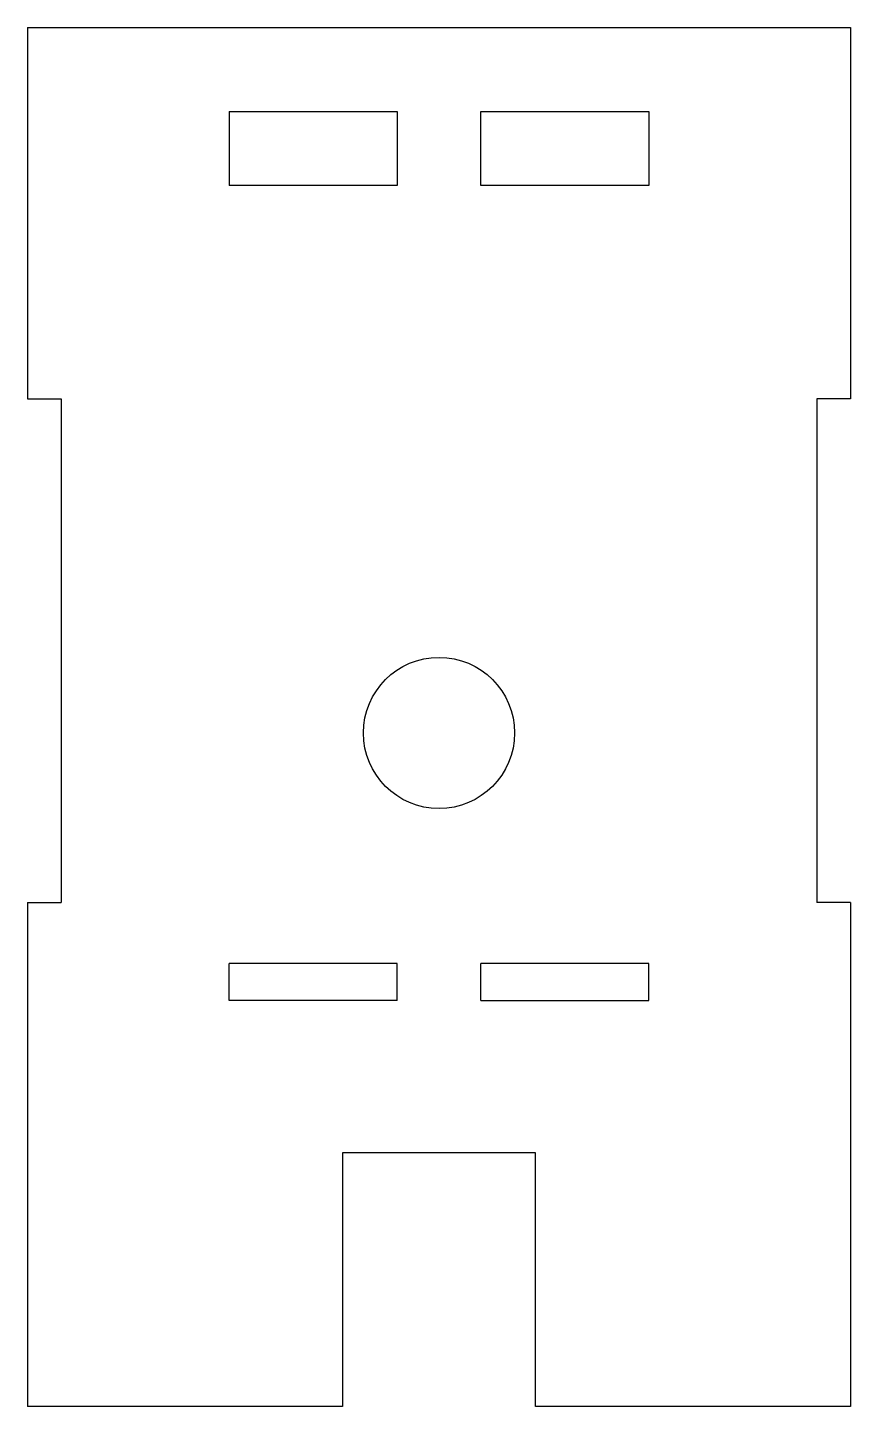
# Model space of a CAD drawing. Header units: inches. Extents: x 170.9 to 219.9, y 14.2 to 96.3.
import ezdxf

# ---------------------------------------------------------------- set-up
doc = ezdxf.new("R2010")
doc.units = ezdxf.units.IN
doc.header["$MEASUREMENT"] = 0

msp = doc.modelspace()

# ---------------------------------------------------------------- linework, layer by layer
for p, q in [((170.859, 96.284), (219.859, 96.284)), ((170.859, 96.284), (170.859, 74.183)), ((219.859, 96.284), (219.859, 74.183)), ((182.859, 91.284), (182.859, 86.884)), ((182.859, 91.284), (192.859, 91.284)), ((192.859, 91.284), (192.859, 86.884)), ((197.859, 86.884), (197.859, 91.284)), ((197.859, 91.284), (207.859, 91.284)), ((207.859, 91.284), (207.859, 86.884)), ((170.859, 86.884), (170.859, 74.183)), ((192.859, 86.884), (182.859, 86.884)), ((207.859, 86.884), (197.859, 86.884)), ((170.859, 74.183), (172.859, 74.183)), ((172.859, 74.183), (172.859, 44.183)), ((217.859, 74.183), (217.859, 44.183)), ((219.859, 74.183), (217.859, 74.183)), ((170.859, 44.183), (170.859, 14.183)), ((170.859, 44.183), (172.859, 44.183)), ((170.859, 44.183), (170.859, 14.183)), ((170.859, 44.183), (170.859, 14.183)), ((219.859, 44.183), (217.859, 44.183)), ((219.859, 44.183), (219.859, 14.183)), ((219.859, 44.183), (219.859, 14.183)), ((182.859, 38.356), (182.859, 40.556)), ((192.859, 40.556), (182.859, 40.556)), ((192.859, 38.356), (192.859, 40.556)), ((197.859, 38.356), (197.859, 40.556)), ((207.859, 40.556), (197.859, 40.556)), ((207.859, 38.356), (207.859, 40.556)), ((192.859, 38.356), (182.859, 38.356)), ((197.859, 38.356), (207.859, 38.356)), ((195.359, 29.283), (189.609, 29.283)), ((189.609, 29.283), (189.609, 14.183)), ((201.109, 29.283), (195.359, 29.283)), ((201.109, 14.183), (201.109, 29.283)), ((189.609, 14.183), (170.859, 14.183)), ((219.859, 14.183), (201.109, 14.183))]:
    msp.add_line(p, q)
msp.add_circle((195.359, 54.283), 4.5)

doc.saveas('drawing.dxf')
